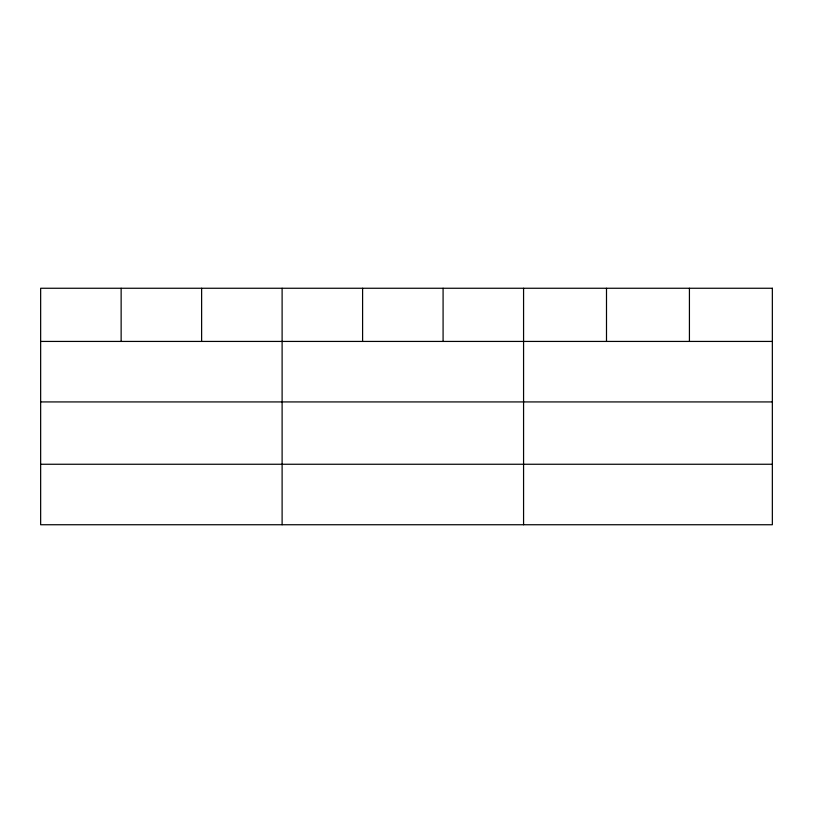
<?xml version="1.0" encoding="UTF-8"?>
<svg xmlns="http://www.w3.org/2000/svg" width="813" height="813" viewBox="0 0 813 813"><rect width="100%" height="100%" fill="white"/><g stroke="black" fill="none" stroke-linecap="round" stroke-linejoin="round"><path stroke-width="1.22" d="M40.65 341.43L772.35 341.43M40.65 401.927L772.35 401.927M40.65 464.253L772.35 464.253M689.424 288.259L689.424 341.43M606.498 288.259L606.498 341.43M523.572 288.259L523.572 524.741M443.085 288.259L443.085 341.43M362.598 288.259L362.598 341.43M282.111 288.259L282.111 524.741M201.624 288.259L201.624 341.43M121.137 288.259L121.137 341.43M772.35 288.259L40.65 288.259L40.65 524.741L772.35 524.741L772.35 288.259"/></g></svg>
